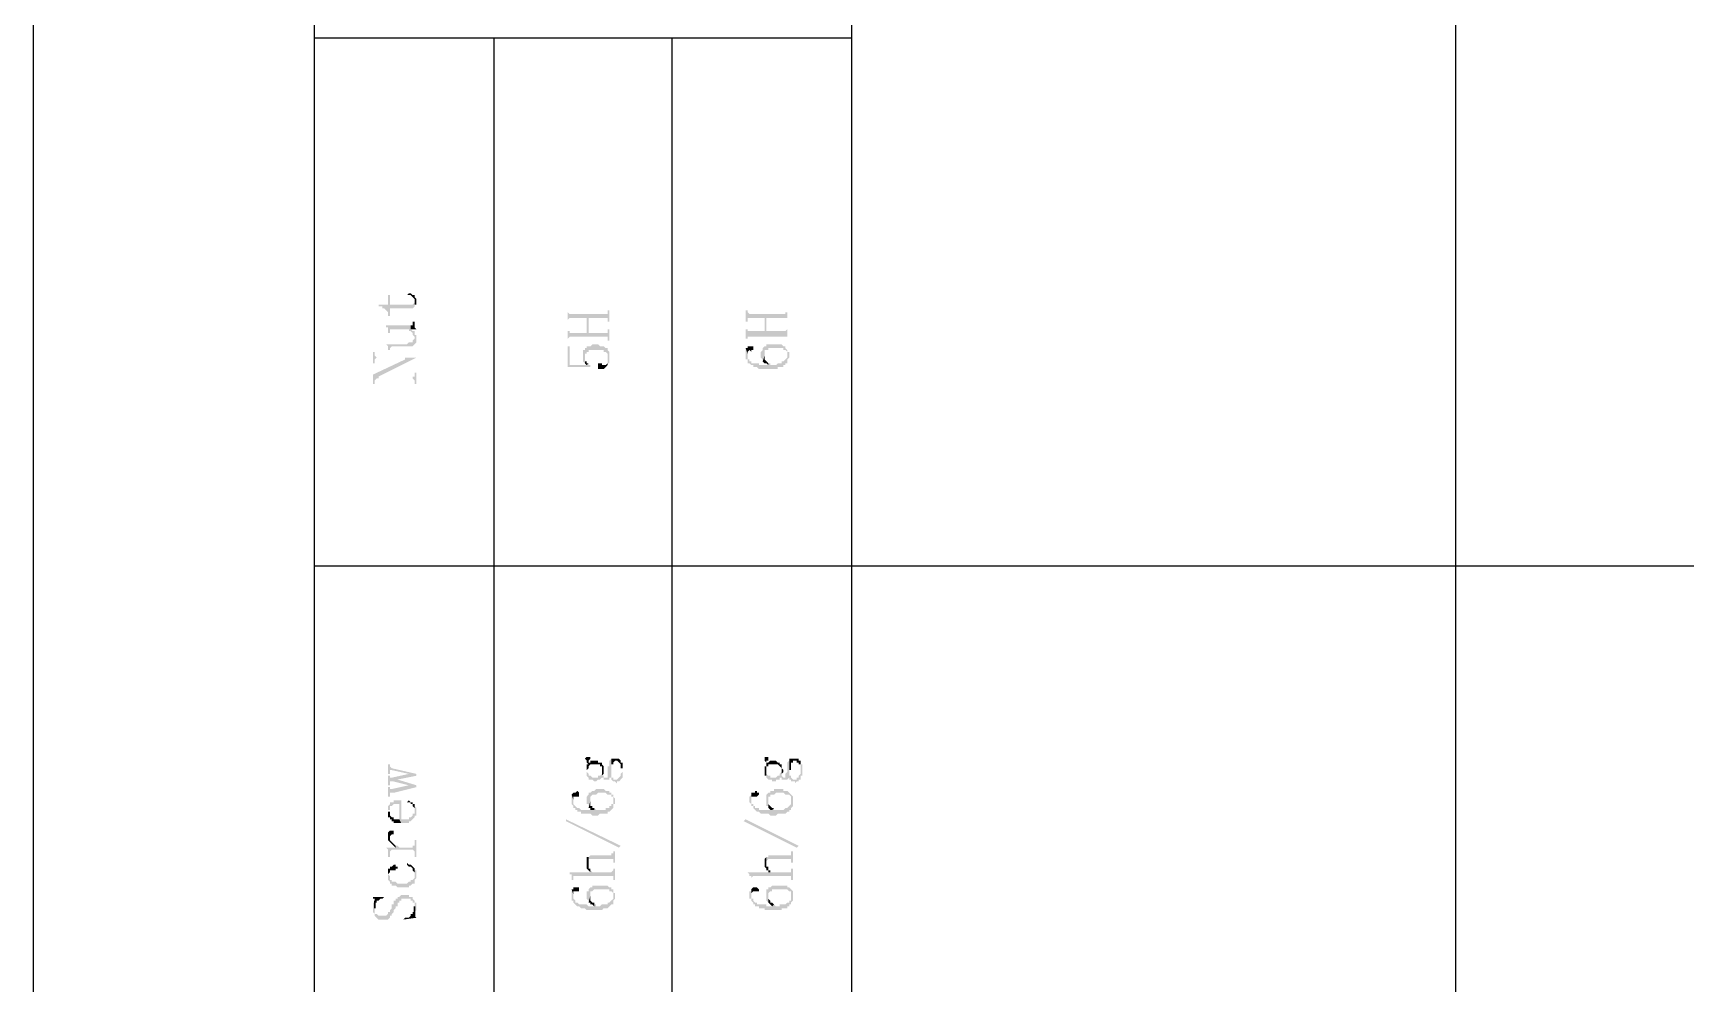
# Model space of a CAD drawing. Header units: millimetres. Extents: x 7018 to 13530, y 4187 to 5692.
# Drawn here: x 12641.97 to 12681.39, y 5114.57 to 5137.25 of the extents above; entities that cross this region are included whole.
import ezdxf

# ---------------------------------------------------------------- set-up
doc = ezdxf.new("R2010")
doc.units = ezdxf.units.MM

msp = doc.modelspace()

# ---------------------------------------------------------------- hatches: boundary and pattern name
at = {"transparency": 33554559}
for points in [[(12650.887, 5131.002), (12650.977, 5131.002), (12651.023, 5130.957), (12651.023, 5130.957), (12651.068, 5130.912), (12651.068, 5130.732), (12651.068, 5130.777), (12651.113, 5130.777), (12651.113, 5130.867), (12651.113, 5130.912), (12651.068, 5130.957), (12651.068, 5131.002), (12651.023, 5131.002), (12650.977, 5131.048), (12650.932, 5131.048)], [(12650.21, 5130.777), (12650.21, 5130.732), (12650.3, 5130.732), (12650.3, 5130.686), (12650.346, 5130.686), (12650.391, 5130.641), (12650.391, 5130.641), (12650.436, 5130.596), (12650.436, 5130.506), (12650.481, 5130.506), (12650.481, 5130.686), (12651.023, 5130.686), (12651.068, 5130.732), (12651.068, 5130.867), (12651.068, 5130.822), (12651.068, 5130.822), (12651.023, 5130.777), (12650.481, 5130.777), (12650.481, 5131.002), (12650.436, 5131.002), (12650.436, 5130.777)], [(12654.723, 5130.641), (12654.723, 5130.371), (12654.723, 5130.416), (12654.723, 5130.416), (12654.769, 5130.461), (12655.175, 5130.461), (12655.175, 5130.1), (12655.22, 5130.461), (12655.671, 5130.461), (12655.671, 5130.416), (12655.671, 5130.371), (12655.716, 5130.371), (12655.716, 5130.641), (12655.671, 5130.641), (12655.671, 5130.596), (12655.671, 5130.551), (12654.769, 5130.551), (12654.723, 5130.596)], [(12658.966, 5130.641), (12658.966, 5130.371), (12659.011, 5130.371), (12659.011, 5130.461), (12659.417, 5130.461), (12659.417, 5130.145), (12659.462, 5130.461), (12659.959, 5130.461), (12659.959, 5130.371), (12659.959, 5130.641), (12659.959, 5130.596), (12659.914, 5130.596), (12659.914, 5130.551), (12659.056, 5130.551), (12659.011, 5130.596), (12659.011, 5130.641), (12659.011, 5130.641)], [(12650.391, 5130.28), (12650.391, 5130.235), (12650.436, 5130.235), (12650.436, 5130.19), (12650.436, 5130.1), (12650.481, 5130.1), (12650.481, 5130.145), (12650.481, 5130.19), (12650.932, 5130.19), (12650.932, 5130.145), (12650.977, 5130.145), (12651.023, 5130.1), (12651.023, 5130.055), (12651.023, 5130.055), (12651.068, 5130.009), (12651.068, 5129.964), (12651.068, 5130.145), (12651.023, 5130.145), (12650.977, 5130.19), (12650.977, 5130.28)], [(12650.977, 5130.28), (12650.977, 5130.19), (12651.113, 5130.19), (12651.068, 5130.235), (12651.068, 5130.28), (12651.068, 5130.371), (12651.023, 5130.371), (12651.023, 5130.325), (12651.023, 5130.28), (12651.023, 5130.28)], [(12654.723, 5130.19), (12654.723, 5129.919), (12654.723, 5129.964), (12654.723, 5129.964), (12654.769, 5130.009), (12655.671, 5130.009), (12655.671, 5129.919), (12655.716, 5129.919), (12655.716, 5130.19), (12655.671, 5130.19), (12655.671, 5130.145), (12655.671, 5130.1), (12655.22, 5130.1), (12655.22, 5130.461), (12655.175, 5130.1), (12654.769, 5130.1), (12654.769, 5130.145), (12654.723, 5130.145), (12654.723, 5130.19)], [(12658.966, 5130.19), (12658.966, 5129.964), (12659.011, 5129.964), (12659.011, 5130.009), (12659.959, 5130.009), (12659.959, 5129.964), (12659.959, 5130.19), (12659.959, 5130.19), (12659.914, 5130.145), (12659.462, 5130.145), (12659.462, 5130.461), (12659.417, 5130.145), (12659.011, 5130.145), (12659.011, 5130.19), (12659.011, 5130.19)], [(12650.391, 5129.829), (12650.391, 5129.829), (12650.436, 5129.784), (12650.436, 5129.739), (12650.436, 5129.694), (12650.481, 5129.694), (12650.481, 5129.739), (12650.481, 5129.739), (12650.526, 5129.784), (12651.023, 5129.784), (12651.068, 5129.829), (12651.068, 5129.829), (12651.113, 5129.874), (12651.113, 5129.964), (12651.113, 5130.055), (12651.068, 5130.055), (12651.068, 5130.1), (12651.068, 5130.145), (12651.068, 5129.964), (12651.068, 5129.964), (12651.023, 5129.919), (12651.023, 5129.874), (12650.932, 5129.874), (12650.887, 5129.829)], [(12655.084, 5129.558), (12655.084, 5129.513), (12655.084, 5129.423), (12655.084, 5129.423), (12655.13, 5129.378), (12655.13, 5129.558), (12655.13, 5129.603), (12655.175, 5129.603), (12655.175, 5129.648), (12655.22, 5129.648), (12655.22, 5129.694), (12655.581, 5129.694), (12655.581, 5129.648), (12655.626, 5129.648), (12655.671, 5129.603), (12655.671, 5129.558), (12655.671, 5129.378), (12655.716, 5129.378), (12655.716, 5129.468), (12655.716, 5129.558), (12655.716, 5129.648), (12655.716, 5129.648), (12655.671, 5129.694), (12655.671, 5129.739), (12655.626, 5129.739), (12655.581, 5129.784), (12655.491, 5129.784), (12655.446, 5129.829), (12655.31, 5129.829), (12655.265, 5129.784), (12655.175, 5129.784), (12655.175, 5129.739), (12655.13, 5129.739), (12655.13, 5129.694), (12655.084, 5129.694), (12655.084, 5129.603), (12655.084, 5129.603)], [(12659.327, 5129.558), (12659.327, 5129.513), (12659.327, 5129.513), (12659.372, 5129.468), (12659.372, 5129.423), (12659.372, 5129.423), (12659.417, 5129.558), (12659.417, 5129.603), (12659.417, 5129.694), (12659.507, 5129.694), (12659.507, 5129.739), (12659.868, 5129.739), (12659.868, 5129.694), (12659.914, 5129.694), (12659.959, 5129.648), (12659.959, 5129.603), (12659.959, 5129.423), (12659.959, 5129.468), (12660.004, 5129.513), (12660.004, 5129.558), (12660.004, 5129.648), (12659.959, 5129.648), (12659.959, 5129.694), (12659.959, 5129.694), (12659.914, 5129.739), (12659.914, 5129.784), (12659.868, 5129.784), (12659.823, 5129.829), (12659.462, 5129.829), (12659.462, 5129.784), (12659.417, 5129.784), (12659.372, 5129.739), (12659.372, 5129.694), (12659.327, 5129.648), (12659.327, 5129.603)], [(12650.075, 5129.648), (12650.075, 5129.378), (12650.12, 5129.378), (12650.12, 5129.468), (12650.12, 5129.468), (12650.165, 5129.513), (12650.842, 5129.513), (12650.842, 5129.468), (12651.113, 5129.513), (12650.165, 5129.513), (12650.12, 5129.558), (12650.12, 5129.648)], [(12650.075, 5129.107), (12650.075, 5128.881), (12650.12, 5128.881), (12650.12, 5128.971), (12650.12, 5128.971), (12650.165, 5129.017), (12650.21, 5129.062), (12651.113, 5129.513), (12650.842, 5129.468)], [(12654.723, 5129.784), (12654.723, 5129.287), (12655.265, 5129.287), (12655.265, 5129.333), (12655.22, 5129.333), (12655.22, 5129.378), (12655.175, 5129.333), (12654.769, 5129.333), (12654.769, 5129.784)], [(12655.13, 5129.378), (12655.13, 5129.378), (12655.175, 5129.333), (12655.175, 5129.333), (12655.22, 5129.378), (12655.175, 5129.378), (12655.175, 5129.423), (12655.13, 5129.423), (12655.13, 5129.513), (12655.13, 5129.513)], [(12655.446, 5129.287), (12655.446, 5129.242), (12655.581, 5129.242), (12655.626, 5129.287), (12655.626, 5129.287), (12655.671, 5129.333), (12655.671, 5129.513), (12655.671, 5129.468), (12655.671, 5129.378), (12655.671, 5129.378), (12655.626, 5129.333), (12655.536, 5129.333), (12655.536, 5129.378), (12655.446, 5129.378), (12655.446, 5129.333)], [(12658.966, 5129.739), (12659.011, 5129.603), (12659.011, 5129.648), (12659.011, 5129.648), (12659.056, 5129.694), (12659.056, 5129.694), (12659.101, 5129.648), (12659.101, 5129.694), (12659.146, 5129.694), (12659.146, 5129.739), (12659.146, 5129.784), (12659.011, 5129.784), (12659.011, 5129.739)], [(12658.966, 5129.603), (12658.966, 5129.513), (12658.966, 5129.468), (12659.011, 5129.468), (12659.011, 5129.378), (12659.056, 5129.378), (12659.101, 5129.333), (12659.146, 5129.333), (12659.146, 5129.287), (12659.237, 5129.287), (12659.282, 5129.242), (12659.733, 5129.242), (12659.733, 5129.287), (12659.868, 5129.287), (12659.868, 5129.333), (12659.914, 5129.333), (12659.914, 5129.378), (12659.959, 5129.378), (12659.959, 5129.558), (12659.959, 5129.513), (12659.959, 5129.513), (12659.914, 5129.468), (12659.914, 5129.468), (12659.868, 5129.423), (12659.823, 5129.423), (12659.823, 5129.378), (12659.733, 5129.378), (12659.688, 5129.333), (12659.553, 5129.333), (12659.553, 5129.378), (12659.507, 5129.378), (12659.507, 5129.333), (12659.282, 5129.333), (12659.282, 5129.378), (12659.101, 5129.378), (12659.101, 5129.423), (12659.056, 5129.423), (12659.056, 5129.468), (12659.011, 5129.468), (12659.011, 5129.558), (12659.011, 5129.603), (12658.966, 5129.739), (12658.966, 5129.648), (12658.966, 5129.648)], [(12659.372, 5129.423), (12659.417, 5129.378), (12659.462, 5129.378), (12659.507, 5129.333), (12659.507, 5129.378), (12659.507, 5129.378), (12659.462, 5129.423), (12659.462, 5129.423), (12659.417, 5129.468), (12659.417, 5129.558), (12659.417, 5129.558)], [(12650.165, 5129.017), (12651.023, 5129.017), (12651.068, 5128.971), (12651.068, 5128.881), (12651.113, 5128.881), (12651.113, 5129.152), (12651.068, 5129.152), (12651.068, 5129.062), (12651.023, 5129.062), (12651.023, 5129.017), (12650.21, 5129.017), (12650.21, 5129.062)], [(12655.13, 5119.945), (12655.13, 5119.945), (12655.175, 5119.9), (12655.175, 5119.855), (12655.22, 5119.81), (12655.22, 5119.9), (12655.22, 5119.9), (12655.265, 5119.945), (12655.265, 5119.99), (12655.175, 5119.99)], [(12659.417, 5119.945), (12659.417, 5119.9), (12659.417, 5119.9), (12659.462, 5119.855), (12659.462, 5119.81), (12659.462, 5119.9), (12659.507, 5119.9), (12659.507, 5119.945), (12659.507, 5119.99), (12659.417, 5119.99)], [(12650.436, 5119.81), (12650.436, 5119.584), (12650.481, 5119.584), (12650.481, 5119.629), (12650.481, 5119.674), (12650.526, 5119.674), (12650.932, 5119.584), (12650.932, 5119.584), (12651.113, 5119.539), (12651.113, 5119.584), (12650.526, 5119.719), (12650.526, 5119.719), (12650.481, 5119.764), (12650.481, 5119.81)], [(12650.436, 5119.539), (12650.436, 5119.313), (12650.481, 5119.313), (12650.481, 5119.358), (12650.481, 5119.403), (12650.571, 5119.403), (12650.662, 5119.449), (12651.113, 5119.539), (12650.932, 5119.584), (12650.526, 5119.494), (12650.481, 5119.494), (12650.481, 5119.539), (12650.481, 5119.539)], [(12655.175, 5119.539), (12655.22, 5119.494), (12655.22, 5119.449), (12655.31, 5119.449), (12655.355, 5119.403), (12655.4, 5119.403), (12655.446, 5119.449), (12655.491, 5119.449), (12655.536, 5119.494), (12655.581, 5119.494), (12655.581, 5119.449), (12655.716, 5119.449), (12655.716, 5119.494), (12655.761, 5119.494), (12655.761, 5119.449), (12655.761, 5119.449), (12655.807, 5119.403), (12655.852, 5119.403), (12655.897, 5119.358), (12655.897, 5119.403), (12655.942, 5119.403), (12655.987, 5119.449), (12655.987, 5119.449), (12656.032, 5119.494), (12656.032, 5119.539), (12656.032, 5119.674), (12656.032, 5119.719), (12656.032, 5119.81), (12656.032, 5119.855), (12656.032, 5119.674), (12656.032, 5119.629), (12655.987, 5119.584), (12655.987, 5119.539), (12655.987, 5119.539), (12655.942, 5119.494), (12655.942, 5119.494), (12655.897, 5119.449), (12655.807, 5119.449), (12655.807, 5119.494), (12655.761, 5119.494), (12655.761, 5119.539), (12655.761, 5119.945), (12655.716, 5119.9), (12655.716, 5119.81), (12655.716, 5119.764), (12655.671, 5119.764), (12655.671, 5119.674), (12655.671, 5119.629), (12655.671, 5119.539), (12655.671, 5119.494), (12655.581, 5119.494), (12655.581, 5119.539), (12655.536, 5119.539), (12655.536, 5119.674), (12655.536, 5119.629), (12655.536, 5119.584), (12655.536, 5119.584), (12655.491, 5119.539), (12655.446, 5119.539), (12655.446, 5119.494), (12655.31, 5119.494), (12655.265, 5119.539), (12655.22, 5119.539), (12655.22, 5119.584), (12655.22, 5119.584), (12655.175, 5119.629), (12655.175, 5119.674)], [(12655.175, 5119.674), (12655.175, 5119.629), (12655.175, 5119.539), (12655.175, 5119.674), (12655.175, 5119.674), (12655.22, 5119.719), (12655.22, 5119.764), (12655.22, 5119.764), (12655.265, 5119.81), (12655.491, 5119.81), (12655.491, 5119.764), (12655.536, 5119.764), (12655.536, 5119.674), (12655.536, 5119.539), (12655.581, 5119.584), (12655.581, 5119.674), (12655.581, 5119.764), (12655.581, 5119.764), (12655.536, 5119.81), (12655.536, 5119.855), (12655.446, 5119.855), (12655.446, 5119.9), (12655.265, 5119.9), (12655.265, 5119.855), (12655.22, 5119.855), (12655.22, 5119.9), (12655.22, 5119.81), (12655.175, 5119.81), (12655.175, 5119.764)], [(12655.761, 5119.945), (12655.761, 5119.539), (12655.761, 5119.584), (12655.761, 5119.674), (12655.761, 5119.719), (12655.761, 5119.81), (12655.807, 5119.81), (12655.807, 5119.855), (12655.807, 5119.855), (12655.852, 5119.9), (12655.897, 5119.9), (12655.942, 5119.855), (12655.942, 5119.855), (12655.987, 5119.81), (12655.987, 5119.719), (12656.032, 5119.719), (12656.032, 5119.674), (12656.032, 5119.855), (12655.987, 5119.855), (12655.987, 5119.9), (12655.987, 5119.9), (12655.942, 5119.945)], [(12659.417, 5119.674), (12659.417, 5119.629), (12659.417, 5119.539), (12659.462, 5119.539), (12659.462, 5119.674), (12659.462, 5119.764), (12659.507, 5119.764), (12659.507, 5119.81), (12659.733, 5119.81), (12659.778, 5119.764), (12659.778, 5119.764), (12659.823, 5119.719), (12659.823, 5119.674), (12659.823, 5119.539), (12659.823, 5119.584), (12659.823, 5119.584), (12659.868, 5119.629), (12659.868, 5119.674), (12659.868, 5119.674), (12659.823, 5119.719), (12659.823, 5119.764), (12659.823, 5119.81), (12659.778, 5119.81), (12659.778, 5119.855), (12659.733, 5119.855), (12659.688, 5119.9), (12659.553, 5119.9), (12659.507, 5119.855), (12659.462, 5119.855), (12659.462, 5119.9), (12659.462, 5119.81), (12659.462, 5119.764), (12659.417, 5119.764)], [(12659.462, 5119.539), (12659.462, 5119.494), (12659.462, 5119.494), (12659.507, 5119.449), (12659.598, 5119.449), (12659.598, 5119.403), (12659.688, 5119.403), (12659.688, 5119.449), (12659.778, 5119.449), (12659.778, 5119.494), (12659.823, 5119.494), (12659.823, 5119.449), (12659.959, 5119.449), (12660.004, 5119.494), (12660.004, 5119.449), (12660.049, 5119.449), (12660.049, 5119.403), (12660.139, 5119.403), (12660.139, 5119.358), (12660.184, 5119.403), (12660.23, 5119.403), (12660.23, 5119.449), (12660.275, 5119.449), (12660.275, 5119.494), (12660.275, 5119.539), (12660.32, 5119.539), (12660.32, 5119.674), (12660.32, 5119.719), (12660.32, 5119.81), (12660.275, 5119.81), (12660.275, 5119.855), (12660.275, 5119.674), (12660.275, 5119.584), (12660.275, 5119.584), (12660.23, 5119.539), (12660.23, 5119.494), (12660.184, 5119.494), (12660.184, 5119.449), (12660.094, 5119.449), (12660.049, 5119.494), (12660.049, 5119.539), (12660.004, 5119.539), (12660.004, 5119.945), (12660.004, 5119.9), (12660.004, 5119.9), (12659.959, 5119.855), (12659.959, 5119.81), (12659.959, 5119.764), (12659.959, 5119.674), (12659.959, 5119.629), (12659.959, 5119.629), (12659.914, 5119.584), (12659.914, 5119.539), (12659.914, 5119.494), (12659.868, 5119.494), (12659.823, 5119.539), (12659.823, 5119.674), (12659.823, 5119.629), (12659.823, 5119.629), (12659.778, 5119.584), (12659.778, 5119.539), (12659.733, 5119.539), (12659.688, 5119.494), (12659.553, 5119.494), (12659.553, 5119.539), (12659.507, 5119.539), (12659.462, 5119.584), (12659.462, 5119.674)], [(12660.004, 5119.945), (12660.004, 5119.539), (12660.004, 5119.584), (12660.004, 5119.674), (12660.049, 5119.674), (12660.049, 5119.719), (12660.049, 5119.81), (12660.049, 5119.855), (12660.094, 5119.855), (12660.094, 5119.9), (12660.184, 5119.9), (12660.184, 5119.855), (12660.23, 5119.855), (12660.23, 5119.81), (12660.275, 5119.81), (12660.275, 5119.719), (12660.275, 5119.674), (12660.275, 5119.855), (12660.275, 5119.9), (12660.23, 5119.9), (12660.23, 5119.945), (12660.049, 5119.945)], [(12650.436, 5119.268), (12650.436, 5119.042), (12650.481, 5119.042), (12650.481, 5119.088), (12650.481, 5119.133), (12650.571, 5119.133), (12651.113, 5119.268), (12650.932, 5119.313), (12650.526, 5119.223), (12650.481, 5119.223), (12650.481, 5119.268), (12650.481, 5119.268)], [(12650.571, 5119.403), (12650.932, 5119.313), (12650.932, 5119.313), (12651.113, 5119.268), (12651.113, 5119.313), (12650.662, 5119.449)], [(12654.814, 5119.088), (12654.859, 5118.952), (12654.859, 5118.997), (12654.859, 5119.042), (12654.994, 5119.042), (12654.994, 5119.088), (12654.994, 5119.133), (12654.994, 5119.133), (12654.949, 5119.178), (12654.949, 5119.178), (12654.904, 5119.133), (12654.859, 5119.133)], [(12655.175, 5118.952), (12655.175, 5118.862), (12655.22, 5118.862), (12655.22, 5118.817), (12655.22, 5118.772), (12655.265, 5118.952), (12655.265, 5119.042), (12655.265, 5119.042), (12655.31, 5119.088), (12655.4, 5119.088), (12655.446, 5119.133), (12655.626, 5119.133), (12655.671, 5119.088), (12655.761, 5119.088), (12655.761, 5119.042), (12655.807, 5119.042), (12655.807, 5118.952), (12655.807, 5118.772), (12655.807, 5118.862), (12655.852, 5118.862), (12655.852, 5118.952), (12655.852, 5118.997), (12655.852, 5118.997), (12655.807, 5119.042), (12655.807, 5119.088), (12655.761, 5119.088), (12655.761, 5119.133), (12655.716, 5119.133), (12655.716, 5119.178), (12655.626, 5119.178), (12655.581, 5119.223), (12655.4, 5119.223), (12655.355, 5119.178), (12655.31, 5119.178), (12655.265, 5119.133), (12655.22, 5119.133), (12655.22, 5119.088), (12655.22, 5119.088), (12655.175, 5119.042), (12655.175, 5118.997), (12655.175, 5118.997)], [(12659.101, 5119.088), (12659.101, 5118.952), (12659.101, 5118.997), (12659.101, 5119.042), (12659.237, 5119.042), (12659.282, 5119.088), (12659.282, 5119.133), (12659.237, 5119.133), (12659.237, 5119.178), (12659.192, 5119.178), (12659.192, 5119.133), (12659.101, 5119.133)], [(12659.462, 5118.952), (12659.462, 5118.862), (12659.462, 5118.817), (12659.507, 5118.817), (12659.507, 5118.772), (12659.507, 5118.952), (12659.507, 5119.042), (12659.553, 5119.042), (12659.553, 5119.088), (12659.643, 5119.088), (12659.688, 5119.133), (12659.868, 5119.133), (12659.914, 5119.088), (12660.004, 5119.088), (12660.049, 5119.042), (12660.049, 5118.952), (12660.049, 5118.772), (12660.094, 5118.817), (12660.094, 5118.862), (12660.094, 5118.952), (12660.094, 5118.997), (12660.094, 5119.042), (12660.094, 5119.042), (12660.049, 5119.088), (12660.049, 5119.088), (12660.004, 5119.133), (12660.004, 5119.133), (12659.959, 5119.178), (12659.868, 5119.178), (12659.868, 5119.223), (12659.643, 5119.223), (12659.643, 5119.178), (12659.553, 5119.178), (12659.553, 5119.133), (12659.507, 5119.133), (12659.462, 5119.088), (12659.462, 5118.997), (12659.462, 5118.997)], [(12650.436, 5118.817), (12650.436, 5118.681), (12650.436, 5118.726), (12650.481, 5118.726), (12650.481, 5118.772), (12650.481, 5118.817), (12650.526, 5118.817), (12650.571, 5118.862), (12650.707, 5118.862), (12650.707, 5118.501), (12650.752, 5118.411), (12650.932, 5118.411), (12650.932, 5118.456), (12650.977, 5118.456), (12651.023, 5118.501), (12651.023, 5118.501), (12651.068, 5118.546), (12651.068, 5118.591), (12651.113, 5118.591), (12651.113, 5118.681), (12651.113, 5118.726), (12651.113, 5118.772), (12651.068, 5118.817), (12651.068, 5118.862), (12651.068, 5118.726), (12651.068, 5118.636), (12651.023, 5118.636), (12651.023, 5118.591), (12651.023, 5118.591), (12650.977, 5118.546), (12650.932, 5118.546), (12650.932, 5118.501), (12650.752, 5118.501), (12650.752, 5118.952), (12650.571, 5118.952), (12650.571, 5118.907), (12650.481, 5118.907), (12650.481, 5118.862), (12650.481, 5118.862)], [(12650.436, 5118.681), (12650.436, 5118.591), (12650.436, 5118.546), (12650.481, 5118.546), (12650.481, 5118.501), (12650.526, 5118.501), (12650.526, 5118.456), (12650.571, 5118.456), (12650.571, 5118.411), (12650.752, 5118.411), (12650.707, 5118.501), (12650.571, 5118.501), (12650.571, 5118.546), (12650.526, 5118.546), (12650.481, 5118.591), (12650.481, 5118.681), (12650.436, 5118.681), (12650.436, 5118.817), (12650.436, 5118.772), (12650.436, 5118.726)], [(12650.887, 5118.907), (12650.977, 5118.907), (12650.977, 5118.862), (12651.023, 5118.862), (12651.023, 5118.817), (12651.023, 5118.817), (12651.068, 5118.772), (12651.068, 5118.726), (12651.068, 5118.862), (12651.023, 5118.862), (12651.023, 5118.907), (12650.977, 5118.907), (12650.932, 5118.952), (12650.932, 5118.952)], [(12654.814, 5118.997), (12654.814, 5118.907), (12654.814, 5118.862), (12654.814, 5118.862), (12654.859, 5118.817), (12654.859, 5118.772), (12654.904, 5118.772), (12654.904, 5118.726), (12654.949, 5118.726), (12654.949, 5118.681), (12655.039, 5118.681), (12655.039, 5118.636), (12655.265, 5118.636), (12655.31, 5118.591), (12655.446, 5118.591), (12655.491, 5118.636), (12655.671, 5118.636), (12655.671, 5118.681), (12655.716, 5118.681), (12655.761, 5118.726), (12655.761, 5118.726), (12655.807, 5118.772), (12655.807, 5118.952), (12655.807, 5118.907), (12655.807, 5118.862), (12655.761, 5118.862), (12655.761, 5118.817), (12655.716, 5118.817), (12655.716, 5118.772), (12655.626, 5118.772), (12655.626, 5118.726), (12655.4, 5118.726), (12655.355, 5118.772), (12655.355, 5118.726), (12655.039, 5118.726), (12654.994, 5118.772), (12654.949, 5118.772), (12654.904, 5118.817), (12654.904, 5118.817), (12654.859, 5118.862), (12654.859, 5118.952), (12654.859, 5118.952), (12654.814, 5119.088)], [(12655.22, 5118.772), (12655.265, 5118.772), (12655.265, 5118.726), (12655.355, 5118.726), (12655.355, 5118.772), (12655.31, 5118.772), (12655.31, 5118.817), (12655.265, 5118.817), (12655.265, 5118.907), (12655.265, 5118.952)], [(12659.056, 5118.997), (12659.056, 5118.907), (12659.056, 5118.907), (12659.101, 5118.862), (12659.101, 5118.817), (12659.146, 5118.817), (12659.146, 5118.772), (12659.146, 5118.772), (12659.192, 5118.726), (12659.192, 5118.726), (12659.237, 5118.681), (12659.282, 5118.681), (12659.327, 5118.636), (12659.507, 5118.636), (12659.553, 5118.591), (12659.688, 5118.591), (12659.733, 5118.636), (12659.914, 5118.636), (12659.959, 5118.681), (12660.004, 5118.681), (12660.004, 5118.726), (12660.049, 5118.726), (12660.049, 5118.772), (12660.049, 5118.952), (12660.049, 5118.907), (12660.049, 5118.862), (12660.049, 5118.862), (12660.004, 5118.817), (12660.004, 5118.817), (12659.959, 5118.772), (12659.914, 5118.772), (12659.868, 5118.726), (12659.643, 5118.726), (12659.643, 5118.772), (12659.598, 5118.726), (12659.282, 5118.726), (12659.282, 5118.772), (12659.192, 5118.772), (12659.192, 5118.817), (12659.146, 5118.817), (12659.146, 5118.862), (12659.101, 5118.862), (12659.101, 5118.952), (12659.101, 5119.088), (12659.101, 5119.088), (12659.056, 5119.042)], [(12659.507, 5118.772), (12659.507, 5118.772), (12659.553, 5118.726), (12659.598, 5118.726), (12659.643, 5118.772), (12659.598, 5118.772), (12659.553, 5118.817), (12659.553, 5118.817), (12659.507, 5118.862), (12659.507, 5118.907), (12659.507, 5118.952)], [(12655.987, 5117.869), (12655.942, 5117.824), (12654.678, 5118.456), (12654.678, 5118.501)], [(12660.23, 5117.869), (12660.184, 5117.824), (12658.921, 5118.456), (12658.966, 5118.501)], [(12650.391, 5117.824), (12650.391, 5117.824), (12650.436, 5117.779), (12650.436, 5117.734), (12650.436, 5117.643), (12650.436, 5117.598), (12650.481, 5117.598), (12650.481, 5117.734), (12650.481, 5117.734), (12650.526, 5117.779), (12651.023, 5117.779), (12651.068, 5117.734), (12651.068, 5117.598), (12651.113, 5117.598), (12651.113, 5118.004), (12651.068, 5118.004), (12651.068, 5117.869), (12651.023, 5117.869), (12651.023, 5117.824), (12650.707, 5117.824), (12650.662, 5117.869), (12650.616, 5117.869), (12650.616, 5117.824)], [(12650.436, 5118.095), (12650.436, 5118.049), (12650.436, 5118.004), (12650.481, 5117.959), (12650.481, 5118.095), (12650.481, 5118.095), (12650.526, 5118.14), (12650.571, 5118.14), (12650.571, 5118.185), (12650.571, 5118.23), (12650.481, 5118.23), (12650.436, 5118.185), (12650.436, 5118.14)], [(12650.481, 5117.959), (12650.481, 5117.959), (12650.526, 5117.914), (12650.526, 5117.914), (12650.571, 5117.869), (12650.571, 5117.869), (12650.616, 5117.824), (12650.616, 5117.869), (12650.616, 5117.869), (12650.571, 5117.914), (12650.571, 5117.914), (12650.526, 5117.959), (12650.526, 5117.959), (12650.481, 5118.004), (12650.481, 5118.049), (12650.481, 5118.095)], [(12655.22, 5117.598), (12655.22, 5117.463), (12655.22, 5117.508), (12655.22, 5117.553), (12655.807, 5117.553), (12655.807, 5117.463), (12655.852, 5117.463), (12655.852, 5117.734), (12655.807, 5117.734), (12655.807, 5117.688), (12655.761, 5117.688), (12655.761, 5117.643), (12655.265, 5117.643)], [(12659.462, 5117.598), (12659.462, 5117.463), (12659.462, 5117.508), (12659.462, 5117.508), (12659.507, 5117.553), (12660.049, 5117.553), (12660.049, 5117.463), (12660.094, 5117.463), (12660.094, 5117.734), (12660.049, 5117.734), (12660.049, 5117.688), (12660.049, 5117.643), (12659.507, 5117.643), (12659.507, 5117.598)], [(12650.436, 5117.192), (12650.436, 5117.102), (12650.436, 5117.057), (12650.436, 5117.192), (12650.436, 5117.192), (12650.481, 5117.237), (12650.481, 5117.282), (12650.616, 5117.282), (12650.616, 5117.327), (12650.662, 5117.327), (12650.662, 5117.372), (12650.616, 5117.372), (12650.616, 5117.418), (12650.571, 5117.418), (12650.526, 5117.372), (12650.481, 5117.372), (12650.481, 5117.327), (12650.436, 5117.327), (12650.436, 5117.237), (12650.436, 5117.237)], [(12650.436, 5117.057), (12650.481, 5117.011), (12650.481, 5116.966), (12650.526, 5116.966), (12650.526, 5116.921), (12650.616, 5116.921), (12650.662, 5116.876), (12650.932, 5116.876), (12650.932, 5116.921), (12650.977, 5116.921), (12651.023, 5116.966), (12651.068, 5116.966), (12651.068, 5117.011), (12651.068, 5117.057), (12651.113, 5117.102), (12651.113, 5117.192), (12651.113, 5117.282), (12651.068, 5117.282), (12651.068, 5117.327), (12651.068, 5117.192), (12651.068, 5117.147), (12651.068, 5117.102), (12651.023, 5117.057), (12650.977, 5117.057), (12650.977, 5117.011), (12650.932, 5117.011), (12650.887, 5116.966), (12650.662, 5116.966), (12650.616, 5117.011), (12650.526, 5117.011), (12650.526, 5117.057), (12650.481, 5117.057), (12650.481, 5117.102), (12650.481, 5117.147), (12650.436, 5117.192)], [(12650.887, 5117.418), (12650.887, 5117.418), (12650.932, 5117.372), (12650.977, 5117.372), (12651.023, 5117.327), (12651.023, 5117.282), (12651.068, 5117.237), (12651.068, 5117.192), (12651.068, 5117.327), (12651.023, 5117.372), (12651.023, 5117.372), (12650.977, 5117.418), (12650.932, 5117.418), (12650.887, 5117.463)], [(12654.769, 5117.237), (12654.769, 5117.192), (12654.814, 5117.192), (12654.814, 5117.147), (12654.814, 5117.057), (12654.859, 5117.057), (12654.859, 5117.102), (12654.859, 5117.147), (12655.807, 5117.147), (12655.807, 5117.057), (12655.852, 5117.057), (12655.852, 5117.327), (12655.807, 5117.327), (12655.807, 5117.282), (12655.807, 5117.282), (12655.761, 5117.237), (12655.31, 5117.237), (12655.265, 5117.282), (12655.265, 5117.237)], [(12655.175, 5117.463), (12655.175, 5117.418), (12655.175, 5117.327), (12655.175, 5117.327), (12655.22, 5117.282), (12655.22, 5117.282), (12655.265, 5117.237), (12655.265, 5117.282), (12655.265, 5117.327), (12655.22, 5117.327), (12655.22, 5117.372), (12655.22, 5117.598), (12655.175, 5117.598), (12655.175, 5117.553), (12655.175, 5117.508)], [(12659.011, 5117.237), (12659.011, 5117.237), (12659.056, 5117.192), (12659.056, 5117.147), (12659.101, 5117.147), (12659.101, 5117.057), (12659.101, 5117.102), (12659.101, 5117.102), (12659.146, 5117.147), (12660.049, 5117.147), (12660.049, 5117.057), (12660.094, 5117.057), (12660.094, 5117.327), (12660.049, 5117.327), (12660.049, 5117.282), (12660.049, 5117.237), (12659.553, 5117.237), (12659.553, 5117.282), (12659.553, 5117.237)], [(12659.417, 5117.463), (12659.417, 5117.418), (12659.417, 5117.372), (12659.462, 5117.327), (12659.462, 5117.282), (12659.507, 5117.282), (12659.507, 5117.237), (12659.553, 5117.237), (12659.553, 5117.282), (12659.507, 5117.282), (12659.507, 5117.327), (12659.507, 5117.372), (12659.462, 5117.372), (12659.462, 5117.598), (12659.462, 5117.598), (12659.417, 5117.553), (12659.417, 5117.508)], [(12654.814, 5116.831), (12654.859, 5116.696), (12654.859, 5116.741), (12654.859, 5116.786), (12654.994, 5116.786), (12654.994, 5116.831), (12654.994, 5116.876), (12654.859, 5116.876), (12654.859, 5116.831)], [(12654.814, 5116.696), (12654.814, 5116.605), (12654.814, 5116.56), (12654.859, 5116.56), (12654.859, 5116.515), (12654.859, 5116.515), (12654.904, 5116.47), (12654.904, 5116.47), (12654.949, 5116.425), (12654.994, 5116.425), (12655.039, 5116.38), (12655.13, 5116.38), (12655.175, 5116.334), (12655.536, 5116.334), (12655.581, 5116.38), (12655.671, 5116.38), (12655.716, 5116.425), (12655.716, 5116.425), (12655.761, 5116.47), (12655.807, 5116.47), (12655.807, 5116.65), (12655.807, 5116.605), (12655.807, 5116.605), (12655.761, 5116.56), (12655.761, 5116.56), (12655.716, 5116.515), (12655.671, 5116.515), (12655.671, 5116.47), (12655.536, 5116.47), (12655.491, 5116.425), (12655.4, 5116.425), (12655.4, 5116.47), (12655.355, 5116.47), (12655.355, 5116.425), (12655.22, 5116.425), (12655.175, 5116.47), (12654.994, 5116.47), (12654.949, 5116.515), (12654.904, 5116.515), (12654.904, 5116.56), (12654.859, 5116.605), (12654.859, 5116.65), (12654.859, 5116.696), (12654.814, 5116.831), (12654.814, 5116.786), (12654.814, 5116.741)], [(12655.175, 5116.696), (12655.175, 5116.605), (12655.175, 5116.605), (12655.22, 5116.56), (12655.22, 5116.515), (12655.22, 5116.515), (12655.265, 5116.696), (12655.265, 5116.741), (12655.265, 5116.786), (12655.31, 5116.786), (12655.355, 5116.831), (12655.716, 5116.831), (12655.716, 5116.786), (12655.761, 5116.786), (12655.807, 5116.741), (12655.807, 5116.515), (12655.807, 5116.56), (12655.807, 5116.56), (12655.852, 5116.605), (12655.852, 5116.696), (12655.852, 5116.741), (12655.807, 5116.741), (12655.807, 5116.831), (12655.761, 5116.831), (12655.761, 5116.876), (12655.716, 5116.876), (12655.671, 5116.921), (12655.31, 5116.921), (12655.31, 5116.876), (12655.265, 5116.876), (12655.22, 5116.831), (12655.22, 5116.786), (12655.175, 5116.786)], [(12659.056, 5116.696), (12659.056, 5116.605), (12659.101, 5116.605), (12659.101, 5116.56), (12659.101, 5116.56), (12659.146, 5116.515), (12659.146, 5116.47), (12659.192, 5116.47), (12659.192, 5116.425), (12659.282, 5116.425), (12659.282, 5116.38), (12659.417, 5116.38), (12659.417, 5116.334), (12659.823, 5116.334), (12659.823, 5116.38), (12659.959, 5116.38), (12659.959, 5116.425), (12660.004, 5116.425), (12660.004, 5116.47), (12660.049, 5116.47), (12660.049, 5116.65), (12660.049, 5116.605), (12660.049, 5116.56), (12660.004, 5116.56), (12660.004, 5116.515), (12659.959, 5116.515), (12659.914, 5116.47), (12659.778, 5116.47), (12659.778, 5116.425), (12659.688, 5116.425), (12659.643, 5116.47), (12659.643, 5116.47), (12659.598, 5116.425), (12659.462, 5116.425), (12659.462, 5116.47), (12659.237, 5116.47), (12659.237, 5116.515), (12659.192, 5116.515), (12659.146, 5116.56), (12659.146, 5116.605), (12659.101, 5116.605), (12659.101, 5116.65), (12659.101, 5116.831), (12659.101, 5116.786), (12659.056, 5116.786), (12659.056, 5116.741)], [(12659.101, 5116.831), (12659.101, 5116.696), (12659.101, 5116.741), (12659.101, 5116.741), (12659.146, 5116.786), (12659.282, 5116.786), (12659.282, 5116.831), (12659.282, 5116.831), (12659.237, 5116.876), (12659.146, 5116.876)], [(12659.462, 5116.696), (12659.462, 5116.605), (12659.462, 5116.56), (12659.462, 5116.56), (12659.507, 5116.515), (12659.507, 5116.696), (12659.507, 5116.741), (12659.507, 5116.741), (12659.553, 5116.786), (12659.598, 5116.786), (12659.598, 5116.831), (12659.959, 5116.831), (12660.004, 5116.786), (12660.049, 5116.786), (12660.049, 5116.741), (12660.049, 5116.515), (12660.094, 5116.56), (12660.094, 5116.605), (12660.094, 5116.696), (12660.094, 5116.741), (12660.094, 5116.786), (12660.049, 5116.831), (12660.049, 5116.831), (12660.004, 5116.876), (12659.959, 5116.876), (12659.959, 5116.921), (12659.598, 5116.921), (12659.553, 5116.876), (12659.507, 5116.876), (12659.507, 5116.831), (12659.462, 5116.831), (12659.462, 5116.786)], [(12650.075, 5116.38), (12650.075, 5116.289), (12650.075, 5116.289), (12650.12, 5116.244), (12650.12, 5116.199), (12650.12, 5116.199), (12650.165, 5116.154), (12650.165, 5116.154), (12650.21, 5116.109), (12650.436, 5116.109), (12650.481, 5116.154), (12650.481, 5116.199), (12650.526, 5116.199), (12650.526, 5116.244), (12650.526, 5116.244), (12650.571, 5116.289), (12650.571, 5116.334), (12650.616, 5116.38), (12650.616, 5116.425), (12650.662, 5116.425), (12650.662, 5116.515), (12650.707, 5116.515), (12650.707, 5116.56), (12650.752, 5116.56), (12650.752, 5116.605), (12650.977, 5116.605), (12650.977, 5116.56), (12651.023, 5116.56), (12651.023, 5116.515), (12651.068, 5116.515), (12651.068, 5116.425), (12651.068, 5116.244), (12651.068, 5116.289), (12651.113, 5116.334), (12651.113, 5116.425), (12651.113, 5116.515), (12651.068, 5116.515), (12651.068, 5116.56), (12651.068, 5116.56), (12651.023, 5116.605), (12651.023, 5116.65), (12650.932, 5116.65), (12650.932, 5116.696), (12650.752, 5116.696), (12650.707, 5116.65), (12650.662, 5116.65), (12650.662, 5116.605), (12650.616, 5116.605), (12650.616, 5116.56), (12650.571, 5116.56), (12650.571, 5116.47), (12650.526, 5116.47), (12650.526, 5116.38), (12650.481, 5116.334), (12650.481, 5116.289), (12650.436, 5116.289), (12650.436, 5116.244), (12650.436, 5116.244), (12650.391, 5116.199), (12650.21, 5116.199), (12650.165, 5116.244), (12650.12, 5116.244), (12650.12, 5116.334), (12650.12, 5116.515), (12650.075, 5116.515), (12650.075, 5116.425), (12650.075, 5116.425)], [(12650.075, 5116.65), (12650.075, 5116.605), (12650.12, 5116.605), (12650.12, 5116.425), (12650.12, 5116.515), (12650.165, 5116.515), (12650.165, 5116.56), (12650.21, 5116.56), (12650.255, 5116.605), (12650.3, 5116.605), (12650.346, 5116.65), (12650.3, 5116.65)], [(12655.22, 5116.515), (12655.265, 5116.515), (12655.265, 5116.47), (12655.31, 5116.47), (12655.355, 5116.425), (12655.355, 5116.515), (12655.31, 5116.515), (12655.265, 5116.56), (12655.265, 5116.605), (12655.265, 5116.696)], [(12659.507, 5116.515), (12659.507, 5116.515), (12659.553, 5116.47), (12659.553, 5116.47), (12659.598, 5116.425), (12659.643, 5116.47), (12659.598, 5116.515), (12659.553, 5116.515), (12659.553, 5116.56), (12659.553, 5116.56), (12659.507, 5116.605), (12659.507, 5116.696)], [(12650.797, 5116.109), (12650.797, 5116.109), (12651.113, 5116.154), (12651.113, 5116.154), (12651.068, 5116.199), (12651.068, 5116.334), (12651.068, 5116.289), (12651.023, 5116.289), (12651.023, 5116.244), (12650.977, 5116.244), (12650.977, 5116.199), (12650.977, 5116.199), (12650.932, 5116.154), (12650.842, 5116.154)]]:
    msp.add_hatch(color=256, dxfattribs=at).paths.add_polyline_path(points)

# ---------------------------------------------------------------- linework, layer by layer
for p, q in [((12648.676, 5242.873), (12648.676, 4956.132)), ((12675.9, 5242.873), (12675.9, 4986.912)), ((12661.493, 5124.548), (13057.931, 5124.548))]:
    msp.add_line(p, q)
for points in [[(13061.969, 4951.873), (13061.969, 5248.873), (12641.969, 5248.873), (12641.969, 4951.873)], [(12650.12, 5116.515), (12650.12, 5116.38), (12650.12, 5116.425), (12650.12, 5116.56), (12650.12, 5116.56)], [(12651.068, 5116.334), (12651.068, 5116.199), (12651.068, 5116.244), (12651.068, 5116.425), (12651.068, 5116.38)]]:
    msp.add_lwpolyline(points, close=True)
for points in [[(12661.493, 5242.873), (12661.493, 4956.132)], [(12648.676, 5137.14), (12661.493, 5137.14)], [(12652.963, 5137.14), (12652.963, 5099.455)], [(12657.206, 5137.14), (12657.206, 5099.455)], [(12648.676, 5124.548), (12661.493, 5124.548)]]:
    msp.add_lwpolyline(points)

doc.saveas('drawing.dxf')
